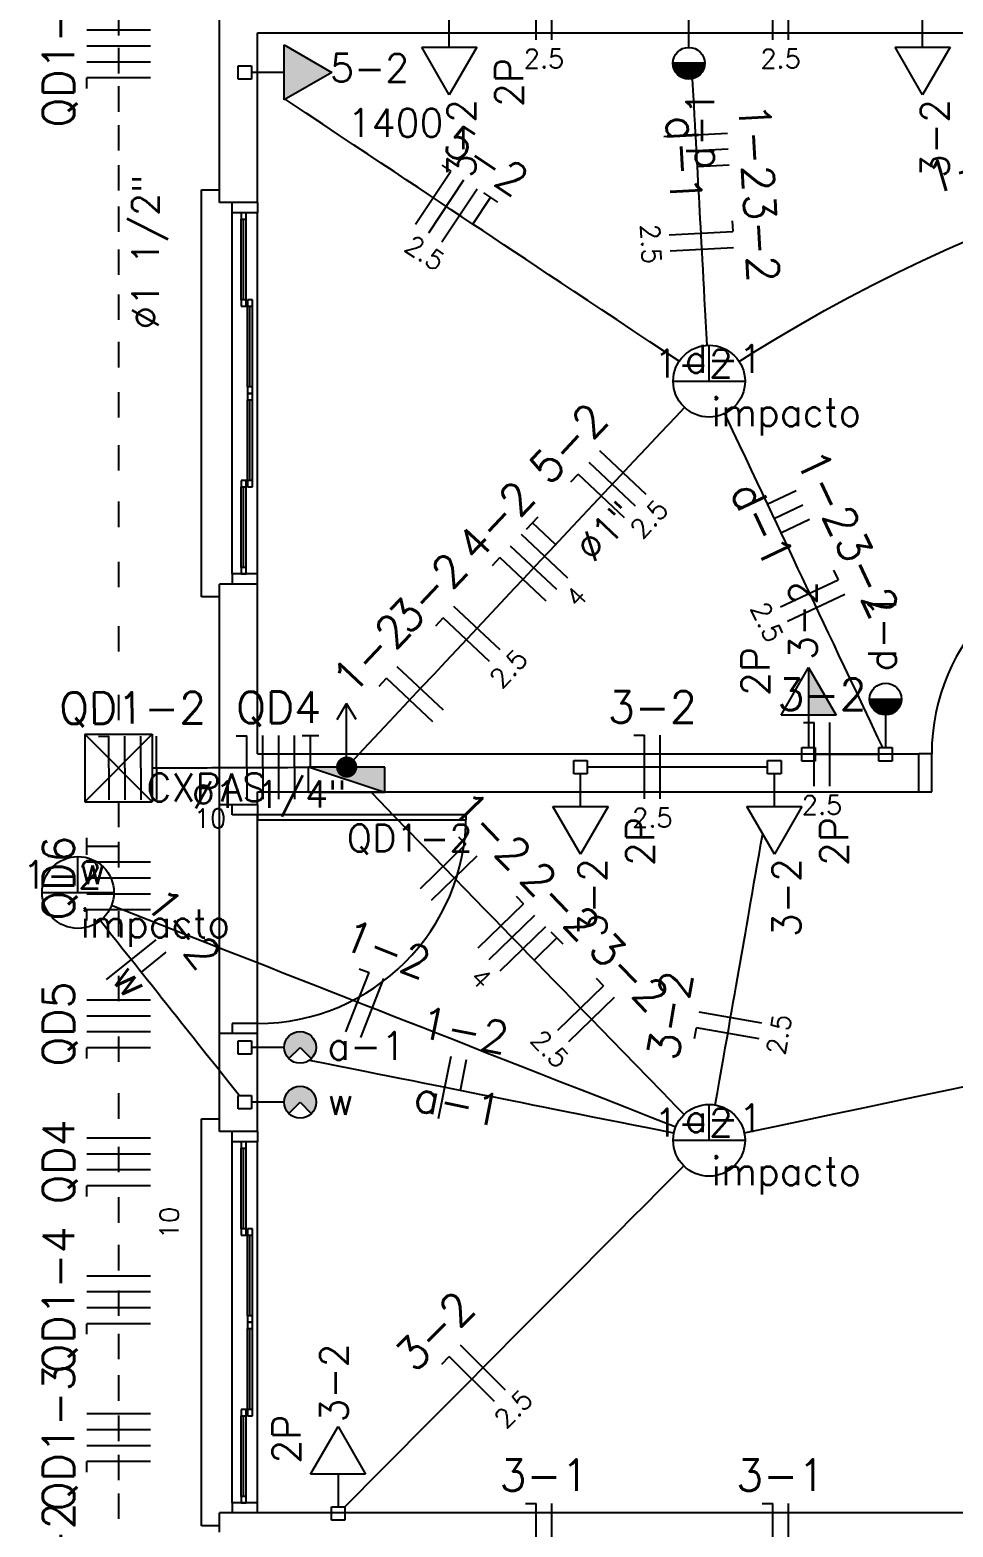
# Model space of a CAD drawing. Extents: x 241 to 398, y 106 to 179.
# Drawn here: x 325.56 to 329.19, y 120.69 to 126.58 of the extents above; entities that cross this region are included whole.
import ezdxf
from ezdxf.enums import TextEntityAlignment as Align

# ---------------------------------------------------------------- set-up
doc = ezdxf.new("R2010")
doc.units = 0
doc.linetypes.add('DOT', pattern=[0.25, 0, -0.25])
for name, color, linetype in [('ALVVISTA', 8, 'CONTINUOUS'), ('EL-CONDUTOS', 4, 'CONTINUOUS'), ('EL-FIOS', 9, 'CONTINUOUS'), ('EL-PONTOS', 9, 'CONTINUOUS'), ('EL-TEXTOS_CONDUTOS', 7, 'CONTINUOUS'), ('EL-TEXTOS_FIOS', 7, 'CONTINUOUS'), ('EL-TEXTOS_PONTOS', 5, 'CONTINUOUS'), ('P-SIMBOL', 5, 'CONTINUOUS')]:
    doc.layers.add(name, color=color, linetype=linetype)
doc.styles.add('ARIAL', font='romans.shx')

msp = doc.modelspace()

# ---------------------------------------------------------------- hatches: boundary and pattern name
at = {"layer": 'P-SIMBOL'}
for points in [[(326.5553, 126.3056), (326.7428, 126.4139), (326.5553, 126.5221)], [(328.0839, 126.4498), (328.1464, 126.4498), (328.1464, 126.3873), (328.1368, 126.3878), (328.1198, 126.3933), (328.1093, 126.3993), (328.1013, 126.4063), (328.0933, 126.4168), (328.0872, 126.4298), (328.0843, 126.4428), (328.0845, 126.4498)], [(328.2089, 126.4498), (328.1464, 126.4498), (328.1464, 126.3873), (328.1561, 126.3878), (328.1731, 126.3933), (328.1836, 126.3993), (328.1916, 126.4063), (328.1996, 126.4168), (328.2057, 126.4298), (328.2086, 126.4428), (328.2084, 126.4498)], [(328.6172, 123.8869), (328.6172, 124.0744), (328.7255, 123.8869)], [(328.8574, 123.9499), (328.9199, 123.9499), (328.9199, 123.8874), (328.9102, 123.8879), (328.8933, 123.8934), (328.8828, 123.8994), (328.8748, 123.9064), (328.8668, 123.9169), (328.8606, 123.9299), (328.8578, 123.9429), (328.8579, 123.9499)], [(328.9824, 123.9499), (328.9199, 123.9499), (328.9199, 123.8874), (328.9296, 123.8879), (328.9465, 123.8934), (328.957, 123.8994), (328.965, 123.9064), (328.973, 123.9169), (328.9792, 123.9299), (328.982, 123.9429), (328.9819, 123.9499)], [(326.9517, 123.5825), (326.9517, 123.6824), (326.6508, 123.6824)], [(326.5743, 122.624), (326.6183, 122.58), (326.6189, 122.58), (326.5753, 122.5355), (326.5728, 122.5375), (326.5678, 122.544), (326.5623, 122.554), (326.5588, 122.562), (326.5568, 122.572), (326.5568, 122.5865), (326.5598, 122.6005), (326.5643, 122.6115)], [(326.5743, 122.624), (326.6183, 122.58), (326.6189, 122.58), (326.5753, 122.5355), (326.5728, 122.5375), (326.5678, 122.544), (326.5623, 122.554), (326.5588, 122.562), (326.5568, 122.572), (326.5568, 122.5865), (326.5598, 122.6005), (326.5643, 122.6115)], [(326.5738, 122.6233), (326.6178, 122.5794), (326.6178, 122.5793), (326.6178, 122.579), (326.6623, 122.6225), (326.6603, 122.6247), (326.6538, 122.6296), (326.6438, 122.6355), (326.6359, 122.6389), (326.6258, 122.6407), (326.6113, 122.6409), (326.5974, 122.6379), (326.5864, 122.6333), (326.5738, 122.6231)], [(326.6623, 122.624), (326.6183, 122.58), (326.6619, 122.5355), (326.6638, 122.5375), (326.6688, 122.544), (326.6749, 122.554), (326.6778, 122.562), (326.6798, 122.572), (326.6798, 122.5865), (326.6769, 122.6005), (326.6723, 122.6115)], [(326.6623, 122.624), (326.6183, 122.58), (326.6619, 122.5355), (326.6638, 122.5375), (326.6688, 122.544), (326.6749, 122.554), (326.6778, 122.562), (326.6798, 122.572), (326.6798, 122.5865), (326.6769, 122.6005), (326.6723, 122.6115)], [(326.5744, 122.4086), (326.6184, 122.3646), (326.6189, 122.3646), (326.5754, 122.3201), (326.5729, 122.3221), (326.5678, 122.3286), (326.5624, 122.3386), (326.5588, 122.3466), (326.5568, 122.3566), (326.5568, 122.3711), (326.5599, 122.3851), (326.5644, 122.3961)], [(326.5744, 122.4086), (326.6184, 122.3646), (326.6189, 122.3646), (326.5754, 122.3201), (326.5729, 122.3221), (326.5678, 122.3286), (326.5624, 122.3386), (326.5588, 122.3466), (326.5568, 122.3566), (326.5568, 122.3711), (326.5599, 122.3851), (326.5644, 122.3961)], [(326.5739, 122.4079), (326.6178, 122.364), (326.6178, 122.3639), (326.6178, 122.3636), (326.6623, 122.4071), (326.6603, 122.4093), (326.6538, 122.4142), (326.6439, 122.4201), (326.6359, 122.4235), (326.6258, 122.4253), (326.6113, 122.4255), (326.5974, 122.4225), (326.5864, 122.4179), (326.5738, 122.4077)], [(326.6624, 122.4086), (326.6184, 122.3646), (326.6619, 122.3201), (326.6639, 122.3221), (326.6688, 122.3286), (326.6749, 122.3386), (326.6778, 122.3466), (326.6798, 122.3566), (326.6798, 122.3711), (326.6769, 122.3851), (326.6724, 122.3961)], [(326.6624, 122.4086), (326.6184, 122.3646), (326.6619, 122.3201), (326.6639, 122.3221), (326.6688, 122.3286), (326.6749, 122.3386), (326.6778, 122.3466), (326.6798, 122.3566), (326.6798, 122.3711), (326.6769, 122.3851), (326.6724, 122.3961)]]:
    msp.add_hatch(color=256, dxfattribs=at).paths.add_polyline_path(points)

# ---------------------------------------------------------------- linework, layer by layer
at = {"layer": 'ALVVISTA'}
for p, q in [((326.3008, 125.902), (326.3008, 126.6445)), ((326.4508, 126.5695), (330.0013, 126.5695)), ((326.4508, 125.902), (326.4508, 126.5695)), ((326.2308, 124.352), (326.2308, 125.952)), ((326.2308, 125.952), (326.3008, 125.952)), ((326.4508, 125.902), (326.3008, 125.902)), ((326.3508, 125.862), (326.3508, 125.902)), ((326.3508, 124.442), (326.3508, 125.862)), ((326.4508, 125.862), (326.3508, 125.862)), ((326.3858, 125.862), (326.3858, 125.837)), ((326.4058, 125.862), (326.3858, 125.862)), ((326.4058, 125.837), (326.4058, 125.862)), ((326.4508, 125.902), (326.4508, 125.862)), ((326.4508, 124.442), (326.4508, 125.862)), ((326.3858, 125.5195), (326.3858, 125.837)), ((326.3858, 125.837), (326.4058, 125.837)), ((326.3958, 125.5195), (326.3958, 125.837)), ((326.4058, 125.5195), (326.4058, 125.837)), ((326.4058, 125.5195), (326.3858, 125.5195)), ((326.3858, 125.5195), (326.3858, 125.4945)), ((326.4058, 125.4945), (326.4058, 125.5195)), ((326.4108, 125.5195), (326.4108, 125.4945)), ((326.4308, 125.5195), (326.4108, 125.5195)), ((326.4308, 125.4945), (326.4308, 125.5195)), ((326.3858, 125.4945), (326.4058, 125.4945)), ((326.4108, 125.177), (326.4108, 125.4945)), ((326.4108, 125.4945), (326.4308, 125.4945)), ((326.4208, 125.177), (326.4208, 125.4945)), ((326.4308, 125.177), (326.4308, 125.4945)), ((326.4308, 125.177), (326.4108, 125.177)), ((326.4108, 125.177), (326.4108, 125.152)), ((326.4308, 125.152), (326.4308, 125.177)), ((326.4108, 125.152), (326.4308, 125.152)), ((326.4108, 125.152), (326.4108, 125.127)), ((326.4308, 125.152), (326.4108, 125.152)), ((326.4108, 124.8095), (326.4108, 125.127)), ((326.4108, 125.127), (326.4308, 125.127)), ((326.4208, 124.8095), (326.4208, 125.127)), ((326.4308, 125.127), (326.4308, 125.152)), ((326.4308, 124.8095), (326.4308, 125.127)), ((326.3858, 124.8095), (326.3858, 124.7845)), ((326.4058, 124.8095), (326.3858, 124.8095)), ((326.4058, 124.7845), (326.4058, 124.8095)), ((326.4308, 124.8095), (326.4108, 124.8095)), ((326.4108, 124.8095), (326.4108, 124.7845)), ((326.4308, 124.7845), (326.4308, 124.8095)), ((326.3858, 124.467), (326.3858, 124.7845)), ((326.3858, 124.7845), (326.4058, 124.7845)), ((326.3958, 124.467), (326.3958, 124.7845)), ((326.4058, 124.467), (326.4058, 124.7845)), ((326.4108, 124.7845), (326.4308, 124.7845)), ((326.4058, 124.467), (326.3858, 124.467)), ((326.3858, 124.467), (326.3858, 124.442)), ((326.4058, 124.442), (326.4058, 124.467)), ((326.3008, 123.6595), (326.3008, 124.402)), ((326.4508, 124.402), (326.3008, 124.402)), ((326.4508, 124.442), (326.3508, 124.442)), ((326.3508, 124.442), (326.3508, 124.402)), ((326.3858, 124.442), (326.4058, 124.442)), ((326.4508, 124.402), (326.4508, 124.442)), ((326.4508, 123.7345), (326.4508, 124.402)), ((326.3008, 124.352), (326.2308, 124.352)), ((326.4508, 123.7345), (329.0513, 123.7345)), ((329.0513, 123.5845), (329.0513, 123.7345)), ((329.1013, 123.7345), (329.0513, 123.7345)), ((329.1013, 123.5845), (329.1013, 123.7345)), ((326.3008, 123.5345), (326.3008, 123.6595)), ((326.4508, 123.5845), (329.0513, 123.5845)), ((326.4508, 123.5345), (326.4508, 123.5845)), ((329.0513, 123.5845), (329.1013, 123.5845)), ((326.3008, 122.6345), (326.3008, 123.5345)), ((326.4508, 123.5345), (326.3008, 123.5345)), ((326.3008, 123.5345), (326.3008, 123.5345)), ((326.3508, 123.4945), (326.3508, 123.5345)), ((326.4508, 123.5345), (326.4508, 123.4945)), ((326.4508, 123.4945), (326.3508, 123.4945)), ((326.4508, 122.6745), (326.4508, 123.4945)), ((327.2708, 123.4945), (326.4508, 123.4945)), ((326.4508, 123.4945), (326.4508, 123.4745)), ((326.4508, 123.4745), (327.2708, 123.4745)), ((327.2708, 123.4745), (327.2708, 123.4945)), ((326.3008, 122.2495), (326.3008, 122.6345)), ((326.4508, 122.6345), (326.3008, 122.6345)), ((326.3008, 122.6345), (326.3008, 122.6345)), ((326.4508, 122.6745), (326.3508, 122.6745)), ((326.3508, 122.6745), (326.3508, 122.6345)), ((326.4508, 122.6345), (326.4508, 122.6745)), ((326.4508, 122.2495), (326.4508, 122.6345)), ((326.2308, 120.6995), (326.2308, 122.2995)), ((326.2308, 122.2995), (326.3008, 122.2995)), ((326.4508, 122.2495), (326.3008, 122.2495)), ((326.3508, 122.2095), (326.3508, 122.2495)), ((326.4508, 122.2495), (326.4508, 122.2095)), ((326.3508, 120.7895), (326.3508, 122.2095)), ((326.4508, 122.2095), (326.3508, 122.2095)), ((326.3858, 122.2095), (326.3858, 122.1845)), ((326.4058, 122.2095), (326.3858, 122.2095)), ((326.3858, 121.867), (326.3858, 122.1845)), ((326.3858, 122.1845), (326.4058, 122.1845)), ((326.3958, 121.867), (326.3958, 122.1845)), ((326.4058, 122.1845), (326.4058, 122.2095)), ((326.4058, 121.867), (326.4058, 122.1845)), ((326.4508, 120.7895), (326.4508, 122.2095)), ((326.3858, 121.867), (326.3858, 121.842)), ((326.4058, 121.867), (326.3858, 121.867)), ((326.4058, 121.842), (326.4058, 121.867)), ((326.4108, 121.867), (326.4108, 121.842)), ((326.4308, 121.867), (326.4108, 121.867)), ((326.4308, 121.842), (326.4308, 121.867)), ((326.3858, 121.842), (326.4058, 121.842)), ((326.4108, 121.842), (326.4308, 121.842)), ((326.4108, 121.5245), (326.4108, 121.842)), ((326.4208, 121.5245), (326.4208, 121.842)), ((326.4308, 121.5245), (326.4308, 121.842)), ((326.4308, 121.5245), (326.4108, 121.5245)), ((326.4108, 121.5245), (326.4108, 121.4995)), ((326.4308, 121.4995), (326.4308, 121.5245)), ((326.4108, 121.4995), (326.4308, 121.4995)), ((326.4108, 121.4995), (326.4108, 121.4745)), ((326.4308, 121.4995), (326.4108, 121.4995)), ((326.4108, 121.157), (326.4108, 121.4745)), ((326.4108, 121.4745), (326.4308, 121.4745)), ((326.4208, 121.157), (326.4208, 121.4745)), ((326.4308, 121.4745), (326.4308, 121.4995)), ((326.4308, 121.157), (326.4308, 121.4745)), ((326.3858, 121.157), (326.3858, 121.132)), ((326.4058, 121.157), (326.3858, 121.157)), ((326.4058, 121.132), (326.4058, 121.157)), ((326.4308, 121.157), (326.4108, 121.157)), ((326.4108, 121.157), (326.4108, 121.132)), ((326.4308, 121.132), (326.4308, 121.157)), ((326.3858, 120.8145), (326.3858, 121.132)), ((326.3858, 121.132), (326.4058, 121.132)), ((326.3958, 120.8145), (326.3958, 121.132)), ((326.4058, 120.8145), (326.4058, 121.132)), ((326.4108, 121.132), (326.4308, 121.132)), ((326.3858, 120.8145), (326.3858, 120.7895)), ((326.4058, 120.8145), (326.3858, 120.8145)), ((326.4058, 120.7895), (326.4058, 120.8145)), ((326.3008, 120.6745), (326.3008, 120.7495)), ((326.4508, 120.7495), (326.3008, 120.7495)), ((326.4508, 120.7895), (326.3508, 120.7895)), ((326.3508, 120.7895), (326.3508, 120.7495)), ((326.3858, 120.7895), (326.4058, 120.7895)), ((326.4508, 120.7495), (326.4508, 120.7895)), ((330.0013, 120.7495), (326.4508, 120.7495)), ((326.4508, 120.7495), (326.4508, 120.7495)), ((326.3008, 120.6995), (326.2308, 120.6995))]:
    msp.add_line(p, q, dxfattribs=at)
for centre, radius, start, end in [((329.9013, 123.7345), 0.8, 90, 180), ((326.4508, 123.4945), 0.82, 270, 0)]:
    msp.add_arc(centre, radius, start, end, dxfattribs=at)
at = {"layer": 'EL-CONDUTOS'}
for p, q in [((326.7637, 123.8699), (326.8012, 123.9324)), ((326.8387, 123.8699), (326.8012, 123.9324)), ((326.8012, 123.6824), (326.8012, 123.9324)), ((326.8012, 123.6824), (326.8012, 123.6824))]:
    msp.add_line(p, q, dxfattribs=at)
at = {"layer": 'EL-CONDUTOS', "linetype": 'DOT'}
for points in [[(325.9044, 126.6593), (325.9044, 126.5101), (325.9044, 126.3595), (325.9044, 126.2063), (325.9044, 126.0491), (325.9044, 125.8866), (325.9044, 125.7174), (325.9044, 125.5404), (325.9044, 125.354), (325.9044, 125.1571), (325.9044, 124.9482), (325.9044, 124.7261), (325.9044, 124.4894), (325.9044, 124.2368), (325.9044, 123.967), (325.9044, 123.8112)], [(326.0369, 123.6793), (326.0539, 123.6793), (326.0801, 123.6794), (326.105, 123.6795), (326.1289, 123.6796), (326.1516, 123.6797), (326.1735, 123.6798), (326.1944, 123.6799), (326.2146, 123.6799), (326.2341, 123.68), (326.253, 123.6801), (326.2713, 123.6802), (326.2893, 123.6803), (326.307, 123.6803), (326.3244, 123.6804), (326.3416, 123.6805), (326.3588, 123.6805), (326.376, 123.6806), (326.3934, 123.6807), (326.4109, 123.6808), (326.4288, 123.6808), (326.447, 123.6809), (326.4658, 123.681), (326.4851, 123.6811), (326.505, 123.6811), (326.5257, 123.6812), (326.5473, 123.6813), (326.5697, 123.6814), (326.5932, 123.6815), (326.6178, 123.6816), (326.6508, 123.6817)], [(325.9044, 123.5462), (325.9044, 123.3882), (325.9044, 123.1164), (325.9044, 122.862), (325.9044, 122.6235), (325.9044, 122.3998), (325.9044, 122.1894), (325.9044, 121.991), (325.9044, 121.8033), (325.9044, 121.6249), (325.9044, 121.4545), (325.9044, 121.2908), (325.9044, 121.1325), (325.9044, 120.9781), (325.9044, 120.8264), (325.9044, 120.6761)]]:
    msp.add_lwpolyline(points, dxfattribs=at)
at = {"layer": 'EL-CONDUTOS', "linetype": 'Continuous'}
for points in [[(328.2184, 125.3409), (328.2159, 125.3873), (328.2133, 125.4349), (328.2109, 125.48), (328.2086, 125.5229), (328.2063, 125.5638), (328.2042, 125.6028), (328.2022, 125.6401), (328.2002, 125.6759), (328.1984, 125.7103), (328.1966, 125.7434), (328.1948, 125.7755), (328.1931, 125.8068), (328.1915, 125.8373), (328.1898, 125.8673), (328.1882, 125.8969), (328.1866, 125.9263), (328.185, 125.9557), (328.1834, 125.9852), (328.1818, 126.0149), (328.1802, 126.0452), (328.1785, 126.076), (328.1768, 126.1077), (328.175, 126.1403), (328.1732, 126.1741), (328.1713, 126.2091), (328.1693, 126.2456), (328.1672, 126.2837), (328.1651, 126.3236), (328.1628, 126.3655), (328.1614, 126.3892)], [(328.1085, 125.2781), (328.0632, 125.3082), (327.9929, 125.3549), (327.9266, 125.399), (327.8641, 125.4406), (327.8049, 125.48), (327.7489, 125.5173), (327.6957, 125.5526), (327.645, 125.5863), (327.5966, 125.6186), (327.55, 125.6495), (327.5052, 125.6793), (327.4617, 125.7083), (327.4192, 125.7365), (327.3775, 125.7643), (327.3363, 125.7917), (327.2952, 125.819), (327.254, 125.8464), (327.2123, 125.8741), (327.17, 125.9023), (327.1266, 125.9311), (327.0819, 125.9609), (327.0356, 125.9917), (326.9874, 126.0237), (326.937, 126.0573), (326.8841, 126.0925), (326.8284, 126.1295), (326.7696, 126.1686), (326.7074, 126.21), (326.6415, 126.2538), (326.5598, 126.3082)], [(328.3444, 125.2771), (328.4063, 125.3164), (328.4954, 125.3708), (328.5865, 125.4245), (328.6795, 125.4772), (328.7741, 125.5287), (328.8701, 125.5789), (328.9673, 125.6276), (329.0655, 125.6747), (329.1644, 125.7199), (329.2639, 125.763)], [(326.8013, 123.6824), (326.8679, 123.7534), (326.9305, 123.82), (326.9891, 123.8825), (327.0442, 123.9412), (327.096, 123.9964), (327.1448, 124.0483), (327.1909, 124.0974), (327.2345, 124.1439), (327.276, 124.1881), (327.3156, 124.2303), (327.3537, 124.2708), (327.3904, 124.31), (327.4262, 124.348), (327.4612, 124.3853), (327.4958, 124.4222), (327.5303, 124.4589), (327.5648, 124.4957), (327.5999, 124.533), (327.6356, 124.571), (327.6723, 124.6101), (327.7103, 124.6506), (327.7499, 124.6927), (327.7913, 124.7368), (327.8348, 124.7832), (327.8808, 124.8322), (327.9295, 124.884), (327.9812, 124.9391), (328.0362, 124.9977), (328.0948, 125.06), (328.1294, 125.0969)], [(328.2865, 125.0722), (328.3186, 125.0043), (328.3445, 124.9496), (328.3688, 124.898), (328.3918, 124.8494), (328.4136, 124.8033), (328.4343, 124.7597), (328.4539, 124.7181), (328.4727, 124.6784), (328.4907, 124.6402), (328.5082, 124.6033), (328.5251, 124.5675), (328.5416, 124.5325), (328.558, 124.498), (328.5742, 124.4637), (328.5904, 124.4294), (328.6067, 124.3948), (328.6233, 124.3597), (328.6403, 124.3238), (328.6578, 124.2867), (328.676, 124.2484), (328.6949, 124.2084), (328.7147, 124.1665), (328.7355, 124.1225), (328.7574, 124.0761), (328.7806, 124.0271), (328.8052, 123.9751), (328.8313, 123.9198), (328.859, 123.8612), (328.8885, 123.7988), (328.9073, 123.7589)], [(328.4562, 123.6824), (328.4136, 123.6824), (328.3832, 123.6824), (328.3547, 123.6824), (328.3278, 123.6824), (328.3024, 123.6824), (328.2784, 123.6824), (328.2556, 123.6824), (328.234, 123.6824), (328.2133, 123.6824), (328.1934, 123.6824), (328.1742, 123.6824), (328.1556, 123.6824), (328.1374, 123.6824), (328.1194, 123.6824), (328.1016, 123.6824), (328.0838, 123.6824), (328.0658, 123.6824), (328.0476, 123.6824), (328.029, 123.6824), (328.0098, 123.6824), (327.9899, 123.6824), (327.9692, 123.6824), (327.9475, 123.6824), (327.9248, 123.6824), (327.9008, 123.6824), (327.8754, 123.6824), (327.8485, 123.6824), (327.8199, 123.6824), (327.7896, 123.6824), (327.7469, 123.6824)], [(328.8934, 123.7324), (328.8804, 123.7324), (328.8699, 123.7324), (328.8599, 123.7324), (328.8504, 123.7324), (328.8415, 123.7324), (328.8329, 123.7324), (328.8248, 123.7324), (328.817, 123.7324), (328.8095, 123.7324), (328.8023, 123.7324), (328.7953, 123.7324), (328.7885, 123.7324), (328.7818, 123.7324), (328.7752, 123.7324), (328.7686, 123.7324), (328.762, 123.7324), (328.7554, 123.7324), (328.7487, 123.7324), (328.7419, 123.7324), (328.7349, 123.7324), (328.7277, 123.7324), (328.7202, 123.7324), (328.7124, 123.7324), (328.7042, 123.7324), (328.6957, 123.7324), (328.6867, 123.7324), (328.6773, 123.7324), (328.6673, 123.7324), (328.6567, 123.7324), (328.6437, 123.7324)], [(326.8983, 123.5825), (326.9305, 123.5493), (326.9872, 123.4909), (327.0405, 123.4359), (327.0908, 123.3841), (327.1383, 123.3352), (327.1831, 123.289), (327.2257, 123.2452), (327.2662, 123.2035), (327.3049, 123.1636), (327.342, 123.1254), (327.3779, 123.0884), (327.4127, 123.0526), (327.4468, 123.0175), (327.4803, 122.9829), (327.5136, 122.9487), (327.5469, 122.9144), (327.5805, 122.8798), (327.6145, 122.8447), (327.6494, 122.8089), (327.6852, 122.7719), (327.7224, 122.7337), (327.7611, 122.6938), (327.8016, 122.6521), (327.8442, 122.6082), (327.889, 122.562), (327.9365, 122.5132), (327.9868, 122.4614), (328.0401, 122.4064), (328.0969, 122.348), (328.1277, 122.3162)], [(328.2504, 122.354), (328.2589, 122.4023), (328.2672, 122.4499), (328.2751, 122.495), (328.2826, 122.5379), (328.2898, 122.5788), (328.2966, 122.6178), (328.3031, 122.6551), (328.3093, 122.6909), (328.3154, 122.7253), (328.3212, 122.7584), (328.3268, 122.7905), (328.3322, 122.8218), (328.3376, 122.8523), (328.3428, 122.8823), (328.348, 122.9119), (328.3531, 122.9413), (328.3583, 122.9707), (328.3634, 123.0002), (328.3686, 123.0299), (328.3739, 123.0602), (328.3793, 123.091), (328.3849, 123.1227), (328.3906, 123.1553), (328.3965, 123.1891), (328.4026, 123.2241), (328.409, 123.2606), (328.4156, 123.2987), (328.4226, 123.3386), (328.4299, 123.3805), (328.4369, 123.4197)], [(328.0947, 122.2665), (328.0011, 122.3033), (327.9023, 122.3421), (327.8094, 122.3786), (327.7218, 122.413), (327.6392, 122.4454), (327.561, 122.4761), (327.4869, 122.5052), (327.4164, 122.5329), (327.349, 122.5594), (327.2843, 122.5848), (327.2219, 122.6093), (327.1612, 122.6332), (327.1019, 122.6565), (327.0435, 122.6794), (326.9855, 122.7022), (326.9276, 122.7249), (326.8691, 122.7479), (326.8098, 122.7712), (326.7492, 122.795), (326.6867, 122.8195), (326.622, 122.845), (326.5546, 122.8714), (326.4841, 122.8991), (326.41, 122.9282), (326.3319, 122.9589), (326.2492, 122.9914), (326.1617, 123.0258), (326.0688, 123.0623), (325.97, 123.1011), (325.8764, 123.1378)], [(325.8328, 123.0789), (325.8568, 123.0488), (325.8782, 123.0218), (325.8986, 122.9963), (325.9179, 122.972), (325.9362, 122.9489), (325.9537, 122.9269), (325.9705, 122.9058), (325.9866, 122.8855), (326.0022, 122.8659), (326.0173, 122.8469), (326.0321, 122.8284), (326.0465, 122.8102), (326.0608, 122.7922), (326.0751, 122.7743), (326.0893, 122.7564), (326.1036, 122.7384), (326.1182, 122.7201), (326.133, 122.7014), (326.1483, 122.6823), (326.164, 122.6625), (326.1803, 122.642), (326.1973, 122.6206), (326.2151, 122.5982), (326.2337, 122.5748), (326.2533, 122.5502), (326.274, 122.5242), (326.2958, 122.4968), (326.3189, 122.4678), (326.3433, 122.4371), (326.3796, 122.3912)], [(328.0876, 122.2426), (327.9904, 122.262), (327.929, 122.2743), (327.8709, 122.2859), (327.8156, 122.297), (327.7631, 122.3075), (327.7131, 122.3175), (327.6654, 122.3271), (327.6196, 122.3362), (327.5757, 122.345), (327.5333, 122.3535), (327.4922, 122.3617), (327.4522, 122.3697), (327.413, 122.3775), (327.3744, 122.3853), (327.3363, 122.3929), (327.2982, 122.4005), (327.2601, 122.4081), (327.2216, 122.4158), (327.1826, 122.4236), (327.1428, 122.4316), (327.1019, 122.4398), (327.0598, 122.4482), (327.0162, 122.4569), (326.9708, 122.466), (326.9235, 122.4755), (326.874, 122.4854), (326.822, 122.4958), (326.7673, 122.5067), (326.7098, 122.5182), (326.6548, 122.5293)], [(328.3643, 122.244), (328.4914, 122.2709), (328.6079, 122.2955), (328.7175, 122.3186), (328.8207, 122.3404), (328.9181, 122.361), (329.0102, 122.3804), (329.0976, 122.3989), (329.1807, 122.4164), (329.2602, 122.4332)], [(326.7941, 120.7739), (326.8359, 120.8161), (326.8999, 120.8805), (326.96, 120.9409), (327.0164, 120.9977), (327.0694, 121.051), (327.1193, 121.1013), (327.1665, 121.1487), (327.2112, 121.1937), (327.2536, 121.2364), (327.2942, 121.2772), (327.3331, 121.3164), (327.3707, 121.3543), (327.4073, 121.3911), (327.4432, 121.4272), (327.4786, 121.4628), (327.5139, 121.4983), (327.5493, 121.5339), (327.5851, 121.57), (327.6217, 121.6067), (327.6592, 121.6446), (327.6981, 121.6837), (327.7386, 121.7244), (327.781, 121.7671), (327.8256, 121.8119), (327.8727, 121.8593), (327.9225, 121.9095), (327.9755, 121.9627), (328.0317, 122.0193), (328.0917, 122.0796), (328.1265, 122.1147)]]:
    msp.add_lwpolyline(points, dxfattribs=at)
at = {"layer": 'EL-CONDUTOS', "const_width": 0.0417}
msp.add_lwpolyline([(326.7804, 123.6824, 1), (326.8221, 123.6824, 1)], format="xyb", close=True, dxfattribs=at)
at = {"layer": 'EL-FIOS'}
for p, q in [((327.5459, 126.5424), (327.5459, 126.7924)), ((327.6084, 126.5424), (327.6084, 126.7924)), ((328.4763, 126.5424), (328.4763, 126.7924)), ((328.5388, 126.5424), (328.5388, 126.7924)), ((326.0294, 126.5797), (325.7794, 126.5797)), ((326.0294, 126.5172), (325.7794, 126.5172)), ((326.0294, 126.4547), (325.7794, 126.4547)), ((325.7794, 126.3506), (325.7794, 126.3922)), ((326.0294, 126.3922), (325.7794, 126.3922)), ((328.0487, 126.162), (328.2983, 126.1756)), ((328.1769, 126.1064), (328.3017, 126.1132)), ((327.1757, 126.0486), (327.2104, 126.0256)), ((328.1802, 126.044), (328.3051, 126.0508)), ((327.0719, 125.8174), (327.2104, 126.0256)), ((327.124, 125.7828), (327.2624, 125.9909)), ((327.176, 125.7482), (327.3145, 125.9563)), ((327.2973, 125.8176), (327.3665, 125.9217)), ((327.3388, 125.9402), (327.3943, 125.9033)), ((328.3171, 125.8299), (328.3193, 125.7883)), ((328.0697, 125.7747), (328.3193, 125.7883)), ((328.0731, 125.7123), (328.3227, 125.7259)), ((327.9791, 124.7542), (327.7969, 124.9254)), ((327.9363, 124.7087), (327.7541, 124.8798)), ((327.6828, 124.8039), (327.7113, 124.8342)), ((327.8935, 124.6631), (327.7113, 124.8342)), ((328.4548, 124.7162), (328.5678, 124.7697)), ((328.4815, 124.6597), (328.5945, 124.7132)), ((327.5085, 124.6183), (327.5541, 124.6669)), ((327.6225, 124.557), (327.5313, 124.6426)), ((328.5082, 124.6032), (328.6212, 124.6567)), ((327.6708, 124.4259), (327.4885, 124.597)), ((327.3745, 124.4755), (327.403, 124.5059)), ((327.5852, 124.3348), (327.403, 124.5059)), ((327.628, 124.3803), (327.4458, 124.5515)), ((328.7157, 124.4567), (328.7336, 124.419)), ((328.5075, 124.3121), (328.7336, 124.419)), ((328.5343, 124.2556), (328.7603, 124.3625)), ((327.4053, 124.1431), (327.223, 124.3142)), ((327.1517, 124.2383), (327.1802, 124.2687)), ((327.3625, 124.0975), (327.1802, 124.2687)), ((327.1825, 123.9059), (327.0003, 124.077)), ((326.929, 124.0011), (326.9575, 124.0315)), ((327.1397, 123.8603), (326.9575, 124.0315)), ((325.825, 123.8033), (325.8667, 123.8035)), ((325.8677, 123.5535), (325.8667, 123.8035)), ((325.9302, 123.5538), (325.9292, 123.8038)), ((325.9927, 123.554), (325.9917, 123.804)), ((326.0552, 123.5543), (326.0542, 123.8043)), ((326.3673, 123.8056), (326.409, 123.8057)), ((326.41, 123.5557), (326.409, 123.8057)), ((326.4725, 123.556), (326.4715, 123.806)), ((326.535, 123.5563), (326.534, 123.8063)), ((326.5975, 123.5565), (326.5965, 123.8065)), ((326.6257, 123.8066), (326.6923, 123.8069)), ((326.6595, 123.6818), (326.659, 123.8068)), ((327.9302, 123.8074), (327.9719, 123.8074)), ((327.9719, 123.5574), (327.9719, 123.8074)), ((328.0344, 123.5574), (328.0344, 123.8074)), ((328.5972, 123.8574), (328.6388, 123.8574)), ((328.6388, 123.6074), (328.6388, 123.8574)), ((328.7013, 123.6074), (328.7013, 123.8574)), ((325.7794, 123.3374), (325.7794, 123.404)), ((327.2413, 123.4086), (327.2703, 123.3787)), ((325.9044, 123.3707), (325.7794, 123.3707)), ((327.091, 123.2045), (327.2703, 123.3787)), ((327.1345, 123.1597), (327.3139, 123.3338)), ((326.0294, 123.3082), (325.7794, 123.3082)), ((326.0294, 123.2457), (325.7794, 123.2457)), ((326.0294, 123.1832), (325.7794, 123.1832)), ((327.468, 123.1751), (327.497, 123.1452)), ((325.7794, 123.079), (325.7794, 123.1207)), ((326.0294, 123.1207), (325.7794, 123.1207)), ((327.3177, 122.9711), (327.497, 123.1452)), ((327.3612, 122.9262), (327.5406, 123.1004)), ((327.4047, 122.8814), (327.5841, 123.0555)), ((327.6044, 123.0346), (327.6509, 122.9868)), ((325.8573, 122.8474), (326.0529, 123.003)), ((327.538, 122.9236), (327.6276, 123.0107)), ((325.994, 122.8763), (326.0918, 122.9541)), ((326.7981, 122.6415), (326.8895, 122.8742)), ((326.8507, 122.8894), (326.8895, 122.8742)), ((326.8563, 122.6186), (326.9477, 122.8513)), ((327.6314, 122.6479), (327.8108, 122.8221)), ((327.7818, 122.852), (327.8108, 122.8221)), ((326.0294, 122.7659), (325.7794, 122.7659)), ((327.675, 122.6031), (327.8543, 122.7772)), ((326.0294, 122.7034), (325.7794, 122.7034)), ((328.4335, 122.6752), (328.1872, 122.7182)), ((326.0294, 122.6409), (325.7794, 122.6409)), ((328.1693, 122.6156), (328.1764, 122.6567)), ((328.4227, 122.6136), (328.1764, 122.6567)), ((325.7794, 122.5367), (325.7794, 122.5784)), ((326.0294, 122.5784), (325.7794, 122.5784)), ((327.1625, 122.3002), (327.2116, 122.5454)), ((327.2483, 122.4105), (327.2729, 122.5331)), ((326.0294, 122.2235), (325.7794, 122.2235)), ((326.0294, 122.161), (325.7794, 122.161)), ((326.0294, 122.0985), (325.7794, 122.0985)), ((325.7794, 121.9943), (325.7794, 122.036)), ((326.0294, 122.036), (325.7794, 122.036)), ((326.0294, 121.6812), (325.7794, 121.6812)), ((326.0294, 121.6187), (325.7794, 121.6187)), ((326.0294, 121.5562), (325.7794, 121.5562)), ((325.7794, 121.452), (325.7794, 121.4937)), ((326.0294, 121.4937), (325.7794, 121.4937)), ((327.4262, 121.2328), (327.2489, 121.409)), ((327.1755, 121.3351), (327.2048, 121.3647)), ((327.3821, 121.1884), (327.2048, 121.3647)), ((326.0294, 121.1388), (325.7794, 121.1388)), ((326.0294, 121.0763), (325.7794, 121.0763)), ((326.0294, 121.0138), (325.7794, 121.0138)), ((325.7794, 120.9097), (325.7794, 120.9513)), ((326.0294, 120.9513), (325.7794, 120.9513)), ((327.5042, 120.7872), (327.5459, 120.7872)), ((327.5459, 120.5372), (327.5459, 120.7872)), ((327.6084, 120.5372), (327.6084, 120.7872)), ((328.4346, 120.7872), (328.4763, 120.7872)), ((328.4763, 120.5372), (328.4763, 120.7872)), ((328.5388, 120.5372), (328.5388, 120.7872))]:
    msp.add_line(p, q, dxfattribs=at)
at = {"layer": 'EL-PONTOS', "linetype": 'Continuous'}
msp.add_circle((326.8012, 123.6824), 0.025, dxfattribs=at)
at = {"layer": 'P-SIMBOL'}
for p, q in [((327.2048, 126.5128), (327.2048, 126.6408)), ((328.1464, 126.5123), (328.1464, 126.6408)), ((329.0656, 126.5128), (329.0656, 126.6408)), ((326.5553, 126.3056), (326.5553, 126.5221)), ((326.5553, 126.5221), (326.7428, 126.4139)), ((327.0966, 126.5128), (327.3131, 126.5128)), ((327.2048, 126.3253), (327.0966, 126.5128)), ((327.3131, 126.5128), (327.2048, 126.3253)), ((328.9574, 126.5128), (329.1739, 126.5128)), ((329.0656, 126.3253), (328.9574, 126.5128)), ((329.1739, 126.5128), (329.0656, 126.3253)), ((328.2089, 126.4498), (328.0839, 126.4498)), ((326.3743, 126.4404), (326.4273, 126.4404)), ((326.3743, 126.3873), (326.3743, 126.4404)), ((326.4273, 126.4404), (326.4273, 126.3873)), ((326.5553, 126.4139), (326.4273, 126.4139)), ((326.7428, 126.4139), (326.5553, 126.3056)), ((326.4273, 126.3873), (326.3743, 126.3873)), ((328.2261, 125.1999), (328.2261, 125.3411)), ((328.0849, 125.1999), (328.3674, 125.1999)), ((328.509, 123.8869), (328.6172, 124.0744)), ((328.6172, 124.0744), (328.6172, 123.8869)), ((328.6172, 124.0744), (328.7255, 123.8869)), ((328.8574, 123.9499), (328.9824, 123.9499)), ((328.7255, 123.8869), (328.509, 123.8869)), ((328.6172, 123.8869), (328.6172, 123.7589)), ((328.9199, 123.8874), (328.9199, 123.7589)), ((326.0369, 123.8112), (325.7719, 123.5462)), ((325.7719, 123.8112), (326.0369, 123.5462)), ((325.7719, 123.8112), (325.7719, 123.5462)), ((325.7719, 123.8112), (326.0369, 123.8112)), ((326.0369, 123.8112), (326.0369, 123.5462)), ((328.5907, 123.7058), (328.5907, 123.7589)), ((328.5907, 123.7589), (328.6437, 123.7589)), ((328.6437, 123.7589), (328.6437, 123.7058)), ((328.8934, 123.7058), (328.8934, 123.7589)), ((328.8934, 123.7589), (328.9464, 123.7589)), ((328.9464, 123.7589), (328.9464, 123.7058)), ((326.9517, 123.5825), (326.6508, 123.6824)), ((326.6508, 123.5825), (326.6508, 123.6824)), ((326.9517, 123.6824), (326.6508, 123.6824)), ((326.9517, 123.5825), (326.9517, 123.6824)), ((327.6939, 123.6558), (327.6939, 123.7089)), ((327.6939, 123.7089), (327.7469, 123.7089)), ((327.7469, 123.7089), (327.7469, 123.6558)), ((328.4562, 123.6558), (328.4562, 123.7089)), ((328.4562, 123.7089), (328.5092, 123.7089)), ((328.5092, 123.7089), (328.5092, 123.6558)), ((328.6437, 123.7058), (328.5907, 123.7058)), ((328.9464, 123.7058), (328.8934, 123.7058)), ((327.7469, 123.6558), (327.6939, 123.6558)), ((327.7204, 123.5278), (327.7204, 123.6558)), ((328.5092, 123.6558), (328.4562, 123.6558)), ((328.4827, 123.5278), (328.4827, 123.6558)), ((326.9517, 123.5825), (326.6508, 123.5825)), ((325.7719, 123.5462), (326.0369, 123.5462)), ((327.7204, 123.3403), (327.6122, 123.5278)), ((327.6122, 123.5278), (327.8287, 123.5278)), ((327.8287, 123.5278), (327.7204, 123.3403)), ((328.4827, 123.3403), (328.3745, 123.5278)), ((328.3745, 123.5278), (328.591, 123.5278)), ((328.591, 123.5278), (328.4827, 123.3403)), ((325.7449, 123.1895), (325.7449, 123.3307)), ((325.6037, 123.1895), (325.8862, 123.1895)), ((326.3743, 122.6066), (326.4273, 122.6066)), ((326.3743, 122.5535), (326.3743, 122.6066)), ((326.4273, 122.6066), (326.4273, 122.5535)), ((326.5558, 122.5801), (326.4273, 122.5801)), ((326.5738, 122.5359), (326.6183, 122.5801)), ((326.6183, 122.5801), (326.6623, 122.5359)), ((326.4273, 122.5535), (326.3743, 122.5535)), ((326.3743, 122.3912), (326.4273, 122.3912)), ((326.3743, 122.3382), (326.3743, 122.3912)), ((326.4273, 122.3912), (326.4273, 122.3382)), ((326.4273, 122.3382), (326.3743, 122.3382)), ((326.5559, 122.3647), (326.4273, 122.3647)), ((326.5738, 122.3205), (326.6184, 122.3647)), ((326.6184, 122.3647), (326.6623, 122.3205)), ((328.2261, 122.2149), (328.2261, 122.3561)), ((328.0849, 122.2149), (328.3674, 122.2149)), ((326.6594, 120.9019), (326.7676, 121.0894)), ((326.7676, 121.0894), (326.8759, 120.9019)), ((326.8759, 120.9019), (326.6594, 120.9019)), ((326.7676, 120.9019), (326.7676, 120.7739)), ((326.7411, 120.7739), (326.7941, 120.7739)), ((326.7411, 120.7208), (326.7411, 120.7739)), ((326.7941, 120.7739), (326.7941, 120.7208)), ((326.7941, 120.7208), (326.7411, 120.7208))]:
    msp.add_line(p, q, dxfattribs=at)
for centre, radius in [((328.1464, 126.4498), 0.0625), ((328.2261, 125.1999), 0.1412), ((328.9199, 123.9499), 0.0625), ((325.7449, 123.1895), 0.1412), ((326.6183, 122.5801), 0.0625), ((326.6184, 122.3647), 0.0625), ((328.2261, 122.2149), 0.1412)]:
    msp.add_circle(centre, radius, dxfattribs=at)

# ---------------------------------------------------------------- texts
at = {"layer": 'EL-TEXTOS_CONDUTOS', "style": 'ARIAL'}
for s, rotation, p in [('%%c1 1/2"', 90, (326.0633, 125.7085)), ('%%c1"', 46.79988, (327.8567, 124.5744)), ('%%c1 1/4"', 0.23639, (326.4965, 123.5223))]:
    msp.add_text(s, height=0.1059, rotation=rotation, dxfattribs=at).set_placement(p, align=Align.CENTER)
at = {"layer": 'EL-TEXTOS_FIOS', "style": 'ARIAL'}
for s, height, rotation, p in [('QD1-3', 0.12355, 90, (325.73, 126.486)), ('d-1', 0.12355, 273.10901, (328.0661, 126.0691)), ('1-2', 0.12355, 273.10901, (328.351, 126.1159)), ('5-2', 0.12355, 326.37201, (327.3158, 126.0148)), ('1-2', 0.12355, 16.217, (329.2704, 125.9807)), ('3-2', 0.12355, 273.10901, (328.3704, 125.7597)), ('2.5', 0.07413, 273.10901, (327.9604, 125.7375)), ('2.5', 0.07413, 326.37201, (327.0884, 125.6729)), ('5-2', 0.12355, 46.803, (327.718, 124.9136)), ('1-2', 0.12355, 295.30301, (328.6392, 124.7343)), ('4-2', 0.12355, 46.803, (327.4311, 124.6081)), ('d-1', 0.12355, 295.30301, (328.3796, 124.6116)), ('2.5', 0.07413, 46.803, (328.0174, 124.6326)), ('3-2', 0.12355, 295.30301, (328.7916, 124.4119)), ('3-2', 0.12355, 46.803, (327.1656, 124.3253)), ('4', 0.0741, 46.803, (327.7305, 124.327)), ('1-2', 0.12355, 46.803, (326.9429, 124.0881)), ('2.5', 0.07413, 295.30301, (328.4204, 124.2364)), ('2.5', 0.07413, 46.803, (327.4649, 124.0442)), ('QD1-2', 0.12355, 0.236, (325.9602, 123.8533)), ('QD4', 0.12355, 0.236, (326.5338, 123.8557)), ('10', 0.07413, 0.236, (326.2643, 123.444)), ('1-2', 0.12355, 314.15601, (327.3276, 123.3907)), ('QD6', 0.12355, 90, (325.73, 123.2457)), ('2-2', 0.12355, 314.15601, (327.5978, 123.1124)), ('1-2', 0.12355, 308.492, (326.1111, 123.0093)), ('1-2', 0.12355, 338.55499, (326.9367, 122.9088)), ('3-2', 0.12355, 314.15601, (327.868, 122.8341)), ('w', 0.1235, 308.492, (325.9058, 122.8062)), ('4', 0.0741, 314.15601, (327.3032, 122.8263)), ('3-2', 0.12355, 80.082, (328.1331, 122.696)), ('QD5', 0.12355, 90, (325.73, 122.6721)), ('1-2', 0.12355, 348.68601, (327.2519, 122.5877)), ('2.5', 0.07413, 80.082, (328.5376, 122.6252)), ('2.5', 0.07413, 314.15601, (327.5734, 122.548)), ('a-1', 0.12355, 348.68601, (327.2263, 122.3001)), ('QD4', 0.12355, 90, (325.73, 122.1298)), ('10', 0.07413, 90, (326.1406, 121.8898)), ('QD1-4', 0.12355, 90, (325.73, 121.5874)), ('3-2', 0.12355, 45.176, (327.1918, 121.4217)), ('QD1-3', 0.12355, 90, (325.73, 121.0451)), ('2.5', 0.07413, 45.176, (327.483, 121.1322)), ('QD1-2', 0.12355, 90, (325.73, 120.5027))]:
    msp.add_text(s, height=height, rotation=rotation, dxfattribs=at).set_placement(p, align=Align.CENTER)
for s, height, p in [('2.5', 0.07413, (327.5771, 126.4312)), ('2.5', 0.07413, (328.5075, 126.4312)), ('3-2', 0.12355, (328.0031, 123.8568)), ('3-2', 0.12355, (328.6701, 123.9068)), ('2.5', 0.07413, (328.6701, 123.4962)), ('2.5', 0.07413, (328.0031, 123.4462)), ('3-1', 0.12355, (327.5771, 120.8366)), ('3-1', 0.12355, (328.5075, 120.8366))]:
    msp.add_text(s, height=height, dxfattribs=at).set_placement(p, align=Align.CENTER)
at = {"layer": 'EL-TEXTOS_PONTOS', "style": 'ARIAL'}
for s, p in [('5-2', (326.8913, 126.3766)), ('1400', (326.9934, 126.1608)), ('d-1', (328.2829, 125.2322)), ('1-2', (328.1645, 125.2148)), ('impacto', (328.5297, 125.0232)), ('CXPAS', (326.2492, 123.5466)), ('1-2', (325.6833, 123.2044)), ('w', (325.8017, 123.2218)), ('impacto', (326.0485, 123.0129)), ('1-2', (328.1645, 122.2298)), ('a-1', (328.2829, 122.2472)), ('impacto', (328.5297, 122.0382))]:
    msp.add_text(s, height=0.11, dxfattribs=at).set_placement(p, align=Align.CENTER)
for s, p in [('2P', (327.4945, 126.3747)), ('3-2', (327.3072, 126.154)), ('3-2', (329.168, 126.154)), ('3-2', (328.6503, 124.2591)), ('2P', (328.463, 124.0585)), ('2P', (328.0101, 123.3897)), ('2P', (328.7724, 123.3897)), ('3-2', (327.8228, 123.169)), ('3-2', (328.5851, 123.169)), ('3-2', (326.8064, 121.2607)), ('2P', (326.6191, 121.04))]:
    msp.add_text(s, height=0.11, rotation=90, dxfattribs=at).set_placement(p, align=Align.CENTER)
msp.add_text('d-1', height=0.11, rotation=90, dxfattribs=at).set_placement((328.2458, 126.3411), align=Align.RIGHT)
msp.add_text('d-1', height=0.11, rotation=90, dxfattribs=at).set_placement((328.9617, 124.0586))
for s, height, p in [('QD1-2', 0.1059, (326.8012, 123.3504)), ('a-1', 0.11, (326.7249, 122.5308)), ('w', 0.11, (326.7249, 122.3155))]:
    msp.add_text(s, height=height, dxfattribs=at).set_placement(p)

doc.saveas('drawing.dxf')
